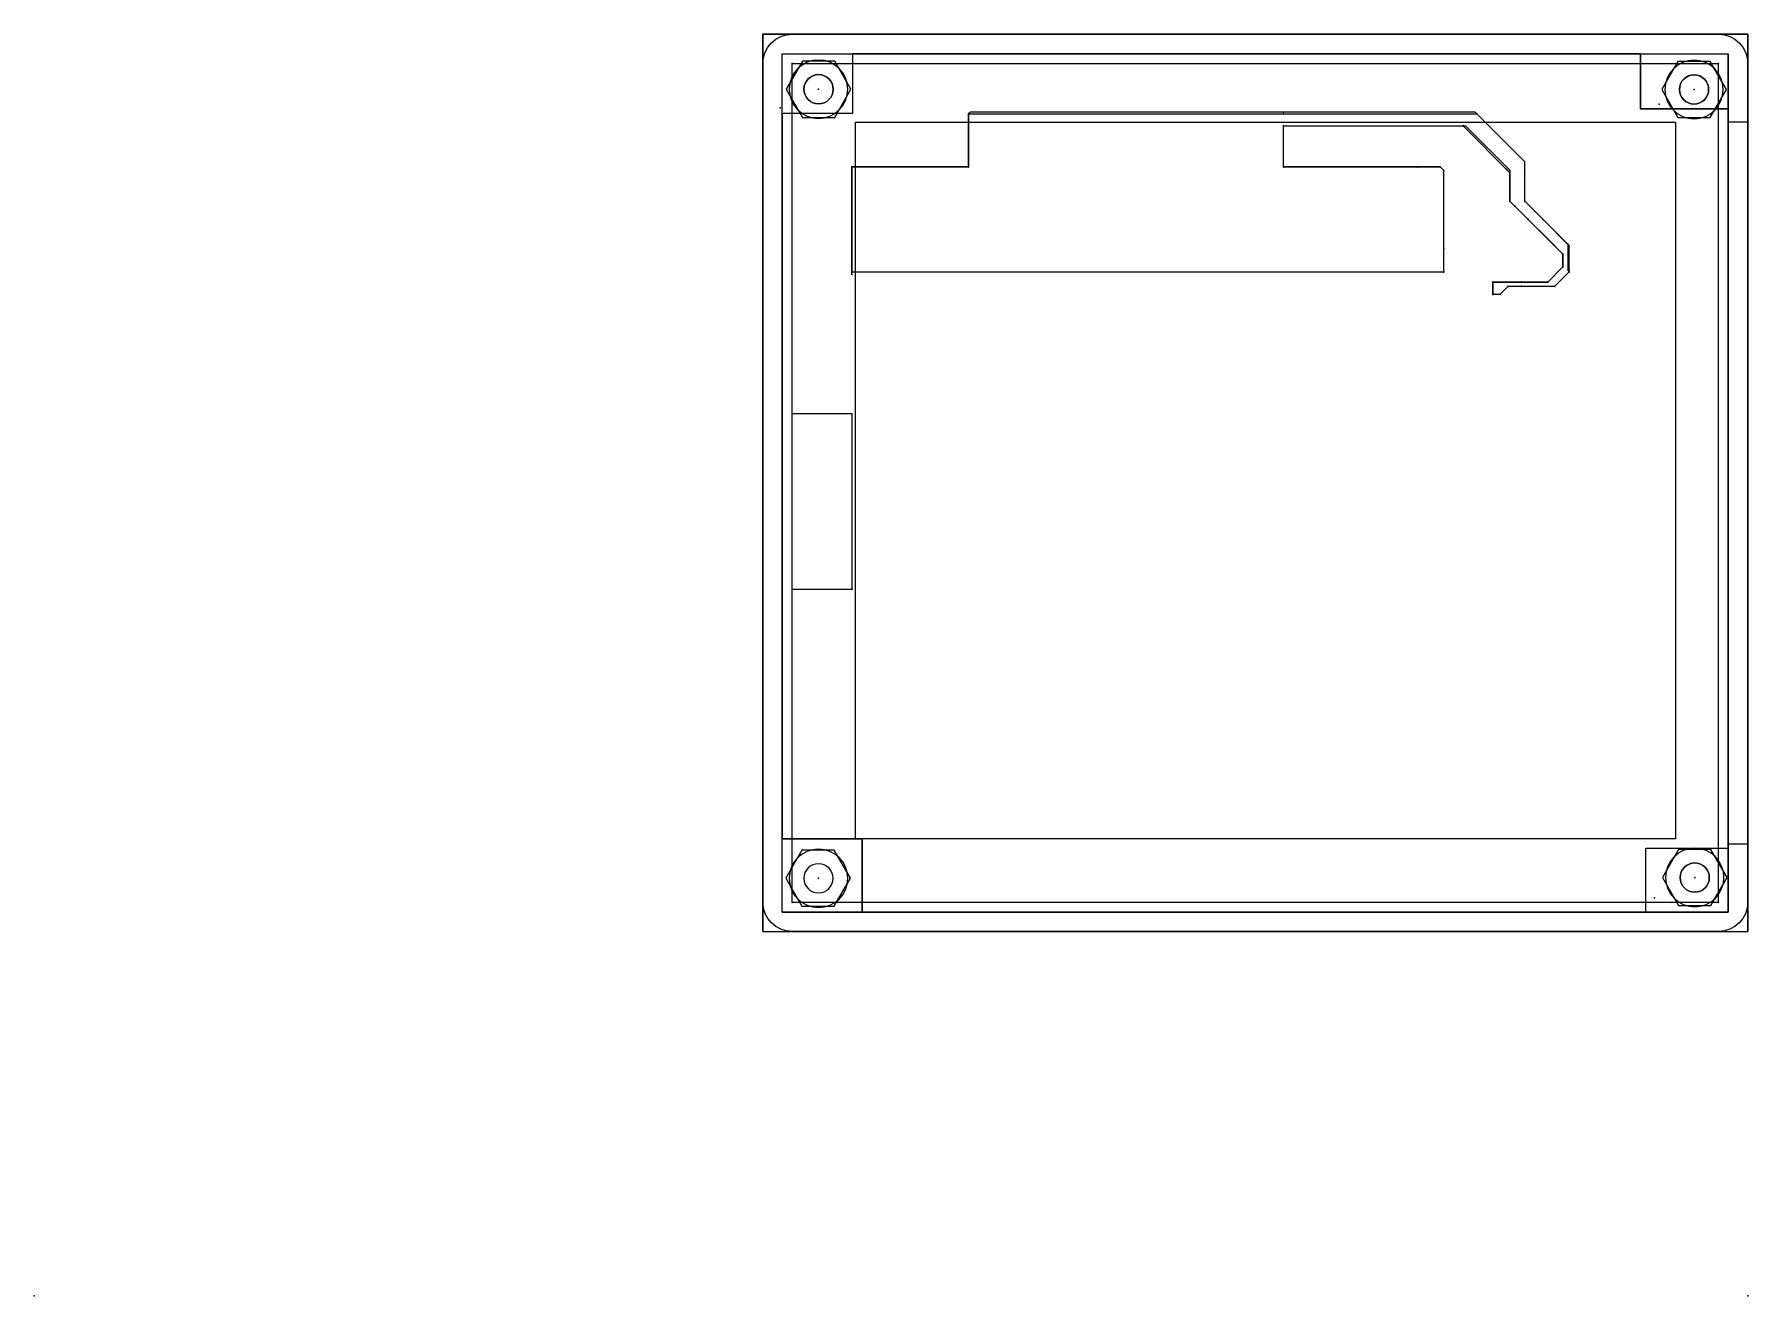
# Model space of a CAD drawing. Header units: millimetres. Extents: x 0 to 176, y 0 to 129.
import ezdxf

# ---------------------------------------------------------------- set-up
doc = ezdxf.new("R2010")
doc.units = ezdxf.units.MM
doc.header["$MEASUREMENT"] = 0
for name, color, linetype in [('T-POE-Pro v4_KeepOutLayer', 7, 'Continuous'), ('T-POE-Pro v4_MultiLayer', 7, 'Continuous'), ('T-POE-Pro v4_Sketch4', 7, 'Continuous'), ('T-POE-Pro v4_Sketch5', 7, 'Continuous'), ('T-POE-Pro v4_Sketch6', 7, 'Continuous'), ('T-POE-Pro v4_Sketch7', 7, 'Continuous'), ('T-POE-Pro v4_Sketch8', 7, 'Continuous')]:
    doc.layers.add(name, color=color, linetype=linetype)

msp = doc.modelspace()

# ---------------------------------------------------------------- linework, layer by layer
at = {"layer": 'T-POE-Pro v4_KeepOutLayer'}
for p, q in [((77.78, 126.41), (172.87, 126.41)), ((77.78, 40.36), (77.78, 126.41)), ((172.87, 40.36), (172.87, 126.41)), ((95.88, 115.8), (95.88, 121.26)), ((95.88, 121.26), (128.22, 121.26)), ((128.22, 121.26), (148.06, 121.26)), ((128.22, 115.8), (128.22, 120.02)), ((128.22, 120.02), (146.69, 120.02)), ((146.66, 120.02), (151.46, 115.21)), ((148.06, 121.26), (152.98, 116.33)), ((152.98, 115.01), (152.98, 116.33)), ((83.92, 115.8), (95.88, 115.8)), ((83.92, 104.78), (83.92, 115.8)), ((128.22, 115.8), (141.99, 115.8)), ((141.99, 115.8), (144.3, 115.8)), ((144.3, 115.8), (144.68, 115.42)), ((144.68, 107.44), (144.68, 115.42)), ((151.13, 115.54), (151.46, 115.21)), ((151.46, 112.29), (151.46, 115.21)), ((152.98, 112.29), (152.98, 115.01)), ((151.46, 112.29), (151.97, 111.79)), ((151.97, 111.79), (153.34, 110.41)), ((152.98, 112.29), (153.97, 111.3)), ((153.97, 111.3), (154.86, 110.41)), ((153.34, 110.41), (155.45, 108.31)), ((154.86, 110.41), (157.56, 107.72)), ((144.68, 105.03), (144.68, 107.44)), ((155.45, 108.31), (156.9, 106.86)), ((157.56, 105.36), (157.56, 107.72)), ((155.35, 103.99), (156.9, 105.54)), ((156.9, 105.54), (156.9, 106.86)), ((83.95, 105.03), (144.68, 105.03)), ((149.71, 102.74), (149.71, 103.99)), ((149.71, 103.99), (152.63, 103.99)), ((152.63, 103.99), (155.35, 103.99)), ((156.08, 103.56), (157.56, 105.03)), ((157.56, 105.03), (157.56, 105.36)), ((149.71, 102.74), (150.47, 102.74)), ((150.47, 102.74), (151.28, 103.56)), ((151.28, 103.56), (152.63, 103.56)), ((152.63, 103.56), (156.08, 103.56)), ((77.78, 40.36), (172.87, 40.36))]:
    msp.add_line(p, q, dxfattribs=at)
for centre, radius, start, end in [((77.78, 126.41), 0.0318, 0, 180), ((77.78, 126.41), 0.0317, 180, 0), ((77.78, 126.41), 0.025, 0, 180), ((77.78, 126.41), 0.025, 180, 0), ((77.8, 126.39), 0.0317, 0, 180), ((77.8, 126.39), 0.0317, 0, 180), ((77.8, 126.39), 0.0317, 180, 0), ((77.8, 126.39), 0.0317, 180, 0), ((80.5, 123.77), 1.5, 360, 180), ((170.36, 123.75), 1.5, 0, 180), ((172.87, 126.41), 0.025, 0, 180), ((172.87, 126.41), 0.025, 0, 180), ((172.87, 126.41), 0.025, 180, 0), ((172.87, 126.41), 0.025, 180, 0), ((79, 123.77), 0.0318, 0, 180), ((79, 123.77), 0.0317, 180, 0), ((80.5, 123.77), 1.5, 180, 0), ((82, 123.77), 0.0317, 0, 180), ((82, 123.77), 0.0317, 180, 0), ((168.86, 123.75), 0.0317, 0, 180), ((168.86, 123.75), 0.0317, 180, 0), ((170.36, 123.75), 1.5, 180, 0), ((171.86, 123.75), 0.0318, 360, 180), ((171.86, 123.75), 0.0317, 180, 0), ((95.88, 121.26), 0.0318, 360, 180), ((95.88, 121.26), 0.0318, 360, 180), ((95.88, 121.26), 0.0317, 180, 360), ((95.88, 121.26), 0.0317, 180, 360), ((128.22, 121.26), 0.0317, 0, 180), ((128.22, 121.26), 0.0317, 0, 180), ((128.22, 121.26), 0.0317, 180, 0), ((128.22, 121.26), 0.0317, 180, 0), ((128.22, 120.02), 0.0317, 0, 180), ((128.22, 120.02), 0.0317, 0, 180), ((128.22, 120.02), 0.0317, 180, 0), ((128.22, 120.02), 0.0317, 180, 0), ((146.66, 120.02), 0.0318, 0, 180), ((146.66, 120.02), 0.0318, 180, 0), ((146.69, 120.02), 0.0317, 0, 180), ((146.69, 120.02), 0.0317, 180, 0), ((148.06, 121.26), 0.0318, 360, 180), ((148.06, 121.26), 0.0318, 360, 180), ((148.06, 121.26), 0.0318, 180, 360), ((148.06, 121.26), 0.0318, 180, 360), ((152.98, 116.33), 0.0318, 0, 180), ((152.98, 116.33), 0.0318, 0, 180), ((152.98, 116.33), 0.0317, 180, 0), ((152.98, 116.33), 0.0317, 180, 0), ((83.92, 115.8), 0.0318, 360, 180), ((83.92, 115.8), 0.0318, 360, 180), ((83.92, 115.8), 0.0318, 180, 360), ((83.92, 115.8), 0.0318, 180, 360), ((95.88, 115.8), 0.0318, 0, 180), ((95.88, 115.8), 0.0318, 0, 180), ((95.88, 115.8), 0.0317, 180, 0), ((95.88, 115.8), 0.0317, 180, 0), ((128.22, 115.8), 0.0317, 0, 180), ((128.22, 115.8), 0.0317, 0, 180), ((128.22, 115.8), 0.0317, 180, 0), ((128.22, 115.8), 0.0317, 180, 0), ((141.99, 115.8), 0.0318, 0, 180), ((141.99, 115.8), 0.0318, 0, 180), ((141.99, 115.8), 0.0318, 180, 0), ((141.99, 115.8), 0.0318, 180, 0), ((144.3, 115.8), 0.0318, 0, 180), ((144.3, 115.8), 0.0318, 0, 180), ((144.3, 115.8), 0.0318, 180, 0), ((144.3, 115.8), 0.0318, 180, 0), ((144.68, 115.42), 0.0318, 0, 180), ((144.68, 115.42), 0.0318, 0, 180), ((144.68, 115.42), 0.0318, 180, 0), ((144.68, 115.42), 0.0318, 180, 0), ((151.13, 115.54), 0.0318, 0, 180), ((151.13, 115.54), 0.0318, 180, 0), ((151.46, 115.21), 0.0318, 360, 180), ((151.46, 115.21), 0.0318, 360, 180), ((151.46, 115.21), 0.0318, 360, 180), ((151.46, 115.21), 0.0317, 180, 0), ((151.46, 115.21), 0.0317, 180, 0), ((151.46, 115.21), 0.0317, 180, 0), ((152.98, 115.01), 0.0318, 0, 180), ((152.98, 115.01), 0.0318, 0, 180), ((152.98, 115.01), 0.0317, 180, 0), ((152.98, 115.01), 0.0317, 180, 0), ((151.46, 112.29), 0.0318, 0, 180), ((151.46, 112.29), 0.0318, 0, 180), ((151.46, 112.29), 0.0317, 180, 0), ((151.46, 112.29), 0.0317, 180, 0), ((151.97, 111.79), 0.0317, 360, 180), ((151.97, 111.79), 0.0317, 360, 180), ((151.97, 111.79), 0.0318, 180, 360), ((151.97, 111.79), 0.0318, 180, 360), ((152.98, 112.29), 0.0318, 0, 180), ((152.98, 112.29), 0.0318, 0, 180), ((152.98, 112.29), 0.0317, 180, 0), ((152.98, 112.29), 0.0317, 180, 0), ((153.97, 111.3), 0.0317, 360, 180), ((153.97, 111.3), 0.0317, 360, 180), ((153.97, 111.3), 0.0318, 180, 360), ((153.97, 111.3), 0.0318, 180, 360), ((153.34, 110.41), 0.0318, 0, 180), ((153.34, 110.41), 0.0318, 0, 180), ((153.34, 110.41), 0.0318, 180, 0), ((153.34, 110.41), 0.0318, 180, 0), ((154.86, 110.41), 0.0317, 0, 180), ((154.86, 110.41), 0.0317, 0, 180), ((154.86, 110.41), 0.0317, 180, 0), ((154.86, 110.41), 0.0317, 180, 0), ((144.68, 107.44), 0.0318, 0, 180), ((144.68, 107.44), 0.0318, 0, 180), ((144.68, 107.44), 0.0318, 180, 0), ((144.68, 107.44), 0.0318, 180, 0), ((155.45, 108.31), 0.0318, 0, 180), ((155.45, 108.31), 0.0318, 0, 180), ((155.45, 108.31), 0.0318, 180, 0), ((155.45, 108.31), 0.0318, 180, 0), ((157.56, 107.72), 0.0318, 0, 180), ((157.56, 107.72), 0.0318, 0, 180), ((157.56, 107.72), 0.0317, 180, 0), ((157.56, 107.72), 0.0317, 180, 0), ((156.9, 106.86), 0.0318, 0, 180), ((156.9, 106.86), 0.0318, 0, 180), ((156.9, 106.86), 0.0317, 180, 0), ((156.9, 106.86), 0.0317, 180, 0), ((156.9, 105.54), 0.0318, 360, 180), ((156.9, 105.54), 0.0318, 360, 180), ((156.9, 105.54), 0.0317, 180, 360), ((156.9, 105.54), 0.0317, 180, 360), ((83.92, 104.78), 0.0318, 0, 180), ((83.92, 104.78), 0.0318, 180, 360), ((83.95, 105.03), 0.0317, 0, 180), ((83.95, 105.03), 0.0317, 180, 0), ((144.68, 105.03), 0.0318, 0, 180), ((144.68, 105.03), 0.0318, 0, 180), ((144.68, 105.03), 0.0318, 180, 0), ((144.68, 105.03), 0.0318, 180, 0), ((149.71, 103.99), 0.0318, 0, 180), ((149.71, 103.99), 0.0318, 0, 180), ((149.71, 103.99), 0.0318, 180, 0), ((149.71, 103.99), 0.0318, 180, 0), ((152.63, 103.99), 0.0318, 360, 180), ((152.63, 103.99), 0.0318, 360, 180), ((152.63, 103.99), 0.0318, 180, 360), ((152.63, 103.99), 0.0318, 180, 360), ((155.35, 103.99), 0.0318, 0, 180), ((155.35, 103.99), 0.0318, 0, 180), ((155.35, 103.99), 0.0318, 180, 0), ((155.35, 103.99), 0.0318, 180, 0), ((157.56, 105.36), 0.0318, 0, 180), ((157.56, 105.36), 0.0318, 0, 180), ((157.56, 105.36), 0.0317, 180, 0), ((157.56, 105.36), 0.0317, 180, 0), ((157.56, 105.03), 0.0318, 0, 180), ((157.56, 105.03), 0.0318, 0, 180), ((157.56, 105.03), 0.0317, 180, 0), ((157.56, 105.03), 0.0317, 180, 0), ((149.71, 102.74), 0.0318, 0, 180), ((149.71, 102.74), 0.0318, 0, 180), ((149.71, 102.74), 0.0318, 180, 0), ((149.71, 102.74), 0.0318, 180, 0), ((150.47, 102.74), 0.0318, 0, 180), ((150.47, 102.74), 0.0318, 0, 180), ((150.47, 102.74), 0.0318, 180, 0), ((150.47, 102.74), 0.0318, 180, 0), ((151.28, 103.56), 0.0318, 360, 180), ((151.28, 103.56), 0.0318, 360, 180), ((151.28, 103.56), 0.0318, 180, 360), ((151.28, 103.56), 0.0318, 180, 360), ((152.63, 103.56), 0.0318, 360, 180), ((152.63, 103.56), 0.0318, 360, 180), ((152.63, 103.56), 0.0318, 180, 360), ((152.63, 103.56), 0.0318, 180, 360), ((156.08, 103.56), 0.0317, 0, 180), ((156.08, 103.56), 0.0317, 0, 180), ((156.08, 103.56), 0.0317, 180, 0), ((156.08, 103.56), 0.0317, 180, 0), ((80.49, 42.82), 1.5, 0, 180), ((170.43, 42.9), 1.5, 360, 180), ((78.99, 42.82), 0.0318, 0, 180), ((78.99, 42.82), 0.0318, 180, 0), ((80.49, 42.82), 1.5, 180, 360), ((81.99, 42.82), 0.0318, 360, 180), ((81.99, 42.82), 0.0317, 180, 360), ((168.93, 42.9), 0.0317, 0, 180), ((168.93, 42.9), 0.0317, 180, 0), ((170.43, 42.9), 1.5, 180, 0), ((171.93, 42.9), 0.0317, 0, 180), ((171.93, 42.9), 0.0318, 180, 360), ((77.78, 40.36), 0.025, 0, 180), ((77.78, 40.36), 0.025, 0, 180), ((77.78, 40.36), 0.025, 180, 0), ((77.78, 40.36), 0.025, 180, 0), ((172.87, 40.36), 0.025, 0, 180), ((172.87, 40.36), 0.025, 0, 180), ((172.87, 40.36), 0.025, 180, 0), ((172.87, 40.36), 0.025, 180, 0)]:
    msp.add_arc(centre, radius, start, end, dxfattribs=at)
at = {"layer": 'T-POE-Pro v4_MultiLayer'}
for p, q in [((96.06, 121.41), (95.88, 121.26)), ((147.9, 121.41), (96.06, 121.41)), ((152.98, 116.33), (147.9, 121.41)), ((95.88, 121.26), (95.88, 115.8)), ((128.22, 115.8), (128.22, 120.02)), ((128.22, 120.02), (146.91, 120.02)), ((146.91, 120.02), (151.46, 115.47)), ((152.98, 112.29), (152.98, 116.33)), ((83.92, 115.8), (83.92, 105.05)), ((95.88, 115.8), (83.92, 115.8)), ((144.3, 115.8), (128.22, 115.8)), ((144.68, 115.42), (144.3, 115.8)), ((144.68, 105.03), (144.68, 115.42)), ((151.46, 115.47), (151.46, 112.29)), ((151.46, 112.29), (156.9, 106.86)), ((157.38, 107.9), (152.98, 112.29)), ((157.43, 107.9), (157.38, 107.9)), ((157.43, 105.16), (157.43, 107.9)), ((156.9, 105.54), (155.35, 103.99)), ((156.9, 106.86), (156.9, 105.54)), ((83.92, 105.05), (83.95, 105.03)), ((83.95, 105.03), (144.68, 105.03)), ((155.35, 103.99), (149.71, 103.99)), ((149.71, 103.99), (149.71, 102.9)), ((156.08, 103.56), (157.56, 105.03)), ((157.56, 105.03), (157.43, 105.16)), ((149.71, 102.9), (149.86, 102.74)), ((149.86, 102.74), (150.47, 102.74)), ((150.47, 102.74), (151.28, 103.56)), ((151.28, 103.56), (156.08, 103.56)), ((77.78, 90.48), (77.8, 90.5)), ((77.78, 72.44), (77.78, 90.48)), ((77.8, 90.5), (83.92, 90.5)), ((83.92, 90.5), (83.92, 72.52)), ((83.95, 72.44), (77.78, 72.44)), ((83.92, 72.52), (83.97, 72.47)), ((83.97, 72.47), (83.95, 72.44))]:
    msp.add_line(p, q, dxfattribs=at)
at = {"layer": 'T-POE-Pro v4_Sketch4'}
for p, q in [((74.78, 37.36), (74.78, 129.41)), ((74.78, 129.41), (175.87, 129.41)), ((175.87, 37.36), (175.87, 129.41)), ((76.78, 127.41), (173.87, 127.41)), ((76.78, 39.36), (76.78, 127.41)), ((173.87, 39.36), (173.87, 127.41)), ((77.78, 40.36), (77.78, 126.41)), ((77.78, 126.41), (172.87, 126.41)), ((77.78, 40.36), (77.78, 126.41)), ((77.78, 126.41), (172.87, 126.41)), ((172.87, 40.36), (172.87, 126.41)), ((172.87, 40.36), (172.87, 126.41)), ((84.28, 46.86), (84.28, 120.41)), ((84.28, 120.41), (168.47, 120.41)), ((168.47, 120.41), (168.47, 46.86)), ((168.47, 46.86), (84.28, 46.86)), ((76.78, 39.36), (173.87, 39.36)), ((77.78, 40.36), (172.87, 40.36)), ((77.78, 40.36), (172.87, 40.36)), ((74.78, 37.36), (175.87, 37.36))]:
    msp.add_line(p, q, dxfattribs=at)
for centre, start, end in [((80.5, 123.77), 360, 180), ((170.36, 123.75), 0, 180), ((80.5, 123.77), 180, 0), ((170.36, 123.75), 180, 0), ((80.49, 42.82), 360, 180), ((170.43, 42.9), 360, 180), ((80.49, 42.82), 180, 360), ((170.43, 42.9), 180, 360)]:
    msp.add_arc(centre, 1.5, start, end, dxfattribs=at)
for p in [(80.5, 123.77), (170.36, 123.75), (170.43, 42.9), (0, 0)]:
    msp.add_point(p, dxfattribs=at)
at = {"layer": 'T-POE-Pro v4_Sketch5'}
for p, q in [((74.78, 37.36, 0.9), (74.78, 129.41, 0.9)), ((74.78, 129.41, 0.9), (74.78, 37.36, 0.9)), ((175.87, 129.41, 0.9), (74.78, 129.41, 0.9)), ((74.78, 129.41, 0.9), (175.87, 129.41, 0.9)), ((175.87, 37.36, 0.9), (175.87, 129.41, 0.9)), ((175.87, 37.36, 0.9), (175.87, 129.41, 0.9)), ((76.78, 127.41, 0.9), (173.87, 127.41, 0.9)), ((76.78, 39.36, 0.9), (76.78, 127.41, 0.9)), ((84, 127.41, 0.9), (84, 121.27, 0.9)), ((164.86, 127.41, 0.9), (164.86, 121.75, 0.9)), ((173.87, 127.41, 0.9), (173.87, 39.36, 0.9)), ((164.86, 121.75, 0.9), (173.87, 121.75, 0.9)), ((84, 121.27, 0.9), (76.78, 121.27, 0.9)), ((84.99, 46.86, 0.9), (76.78, 46.86, 0.9)), ((84.99, 39.36, 0.9), (84.99, 46.86, 0.9)), ((165.43, 45.9, 0.9), (173.87, 45.9, 0.9)), ((165.43, 39.36, 0.9), (165.43, 45.9, 0.9)), ((173.87, 39.36, 0.9), (76.78, 39.36, 0.9)), ((77.78, 40.36, 0.9), (172.87, 40.36, 0.9)), ((74.78, 37.36, 0.9), (175.87, 37.36, 0.9)), ((74.78, 37.36, 0.9), (175.87, 37.36, 0.9))]:
    msp.add_line(p, q, dxfattribs=at)
for centre, start, end in [((80.5, 123.77, 0.9), 360, 180), ((170.36, 123.75, 0.9), 0, 180), ((80.5, 123.77, 0.9), 180, 360), ((170.36, 123.75, 0.9), 180, 0), ((80.49, 42.82, 0.9), 360, 180), ((170.43, 42.9, 0.9), 360, 180), ((80.49, 42.82, 0.9), 180, 360), ((170.43, 42.9, 0.9), 180, 360)]:
    msp.add_arc(centre, 1.5, start, end, dxfattribs=at)
for p in [(80.5, 123.77, 0.9), (170.36, 123.75, 0.9), (80.49, 42.82, 0.9), (170.43, 42.9, 0.9), (0, 0, 0.9)]:
    msp.add_point(p, dxfattribs=at)
at = {"layer": 'T-POE-Pro v4_Sketch6'}
for p, q in [((175.87, 129.41, 19.9), (175.87, 37.36, 19.9)), ((175.87, 37.36, 0.9), (175.87, 129.41, 0.9)), ((175.87, 129.41, 0.9), (175.87, 129.41, 19.9)), ((175.87, 40.36), (175.87, 126.41)), ((175.87, 126.41), (175.87, 126.41, 15.5)), ((175.87, 40.36), (175.87, 126.41)), ((175.87, 126.41, 15.5), (175.87, 40.36, 15.5)), ((175.87, 120.41, 15.5), (175.87, 120.41)), ((175.87, 46.36, 11.5), (175.87, 120.41, 11.5)), ((175.87, 109.61, 15.5), (175.87, 109.61, 11.5)), ((175.87, 90.91, 15.5), (175.87, 90.91, 11.5)), ((175.87, 46.36, 15.5), (175.87, 46.36)), ((175.87, 40.36, 15.5), (175.87, 40.36)), ((175.87, 37.36, 19.9), (175.87, 37.36, 0.9))]:
    msp.add_line(p, q, dxfattribs=at)
msp.add_point((175.87, 0), dxfattribs=at)
at = {"layer": 'T-POE-Pro v4_Sketch7'}
for p, q in [((77.78, 129.41, -6), (172.87, 129.41, -6)), ((74.78, 40.36, -6), (74.78, 126.41, -6)), ((175.87, 126.41, -6), (175.87, 40.36, -6)), ((172.87, 37.36, -6), (77.78, 37.36, -6))]:
    msp.add_line(p, q, dxfattribs=at)
at = {"layer": 'T-POE-Pro v4_Sketch7', "extrusion": (0, 0, -1)}
for centre, radius in [((-80.5, 123.77, 6), 3), ((-170.36, 123.75, 6), 3), ((-80.5, 123.77, 6), 1.5), ((-170.36, 123.75, 6), 1.5), ((-80.49, 42.82, 6), 3), ((-170.43, 42.9, 6), 3), ((-80.49, 42.82, 6), 1.5), ((-170.43, 42.9, 6), 1.5)]:
    msp.add_circle(centre, radius, dxfattribs=at)
for centre, start, end in [((-77.78, 126.41, 6), 0, 90), ((-172.87, 126.41, 6), 90, 180), ((-77.78, 40.36, 6), 270, 0), ((-172.87, 40.36, 6), 180, 270)]:
    msp.add_arc(centre, 3, start, end, dxfattribs=at)
at = {"layer": 'T-POE-Pro v4_Sketch7'}
msp.add_point((0, 0, -6), dxfattribs=at)
at = {"layer": 'T-POE-Pro v4_Sketch8'}
for p, q in [((77.78, 129.41, 0.9), (172.87, 129.41, 0.9)), ((78.84, 126.64, 0.9), (77.18, 123.77, 0.9)), ((82.16, 126.64, 0.9), (78.84, 126.64, 0.9)), ((83.82, 123.77, 0.9), (82.16, 126.64, 0.9)), ((164.86, 127.41, 0.9), (84, 127.41, 0.9)), ((84, 127.41, 0.9), (84, 121.27, 0.9)), ((84, 127.41, 0.9), (84, 121.27, 0.9)), ((164.86, 121.75, 0.9), (164.86, 127.41, 0.9)), ((164.86, 127.41, 0.9), (164.86, 121.75, 0.9)), ((74.78, 40.36, 0.9), (74.78, 126.41, 0.9)), ((168.7, 126.62, 0.9), (167.04, 123.75, 0.9)), ((172.02, 126.62, 0.9), (168.7, 126.62, 0.9)), ((173.68, 123.75, 0.9), (172.02, 126.62, 0.9)), ((175.87, 126.41, 0.9), (175.87, 120.41, 0.9)), ((77.18, 123.77, 0.9), (78.84, 120.89, 0.9)), ((82.16, 120.89, 0.9), (83.82, 123.77, 0.9)), ((167.04, 123.75, 0.9), (168.7, 120.87, 0.9)), ((172.02, 120.87, 0.9), (173.68, 123.75, 0.9)), ((164.86, 121.75, 0.9), (173.87, 121.75, 0.9)), ((173.87, 121.75, 0.9), (164.86, 121.75, 0.9)), ((173.87, 120.41, 0.9), (173.87, 121.75, 0.9)), ((76.78, 121.27, 0.9), (76.78, 46.86, 0.9)), ((84, 121.27, 0.9), (76.78, 121.27, 0.9)), ((78.84, 120.89, 0.9), (82.16, 120.89, 0.9)), ((168.7, 120.87, 0.9), (172.02, 120.87, 0.9)), ((175.87, 120.41, 0.9), (173.87, 120.41, 0.9)), ((76.78, 46.86, 0.9), (84.99, 46.86, 0.9)), ((84.99, 39.36, 0.9), (84.99, 46.86, 0.9)), ((84.99, 46.86, 0.9), (84.99, 39.36, 0.9)), ((165.43, 39.36, 0.9), (165.43, 45.9, 0.9)), ((165.43, 39.36, 0.9), (165.43, 45.9, 0.9)), ((165.43, 45.9, 0.9), (173.87, 45.9, 0.9)), ((168.77, 45.78, 0.9), (167.11, 42.9, 0.9)), ((172.09, 45.78, 0.9), (168.77, 45.78, 0.9)), ((173.75, 42.9, 0.9), (172.09, 45.78, 0.9)), ((173.87, 46.36, 0.9), (175.87, 46.36, 0.9)), ((173.87, 45.9, 0.9), (173.87, 46.36, 0.9)), ((175.87, 46.36, 0.9), (175.87, 40.36, 0.9)), ((78.79, 45.7, 0.9), (77.13, 42.82, 0.9)), ((82.11, 45.7, 0.9), (78.79, 45.7, 0.9)), ((83.77, 42.82, 0.9), (82.11, 45.7, 0.9)), ((77.13, 42.82, 0.9), (78.79, 39.95, 0.9)), ((82.11, 39.95, 0.9), (83.77, 42.82, 0.9)), ((167.11, 42.9, 0.9), (168.77, 40.03, 0.9)), ((172.09, 40.03, 0.9), (173.75, 42.9, 0.9)), ((78.79, 39.95, 0.9), (82.11, 39.95, 0.9)), ((84.99, 39.36, 0.9), (165.43, 39.36, 0.9)), ((168.77, 40.03, 0.9), (172.09, 40.03, 0.9)), ((172.87, 37.36, 0.9), (77.78, 37.36, 0.9))]:
    msp.add_line(p, q, dxfattribs=at)
at = {"layer": 'T-POE-Pro v4_Sketch8', "extrusion": (0, 0, -1)}
for centre in [(-80.5, 123.77, -0.9), (-170.36, 123.75, -0.9), (-80.49, 42.82, -0.9), (-80.49, 42.82, -0.9), (-170.43, 42.9, -0.9)]:
    msp.add_circle(centre, 1.5, dxfattribs=at)
for centre, radius, start, end in [((-77.78, 126.41, -0.9), 3, 0, 90), ((-172.87, 126.41, -0.9), 3, 90, 180), ((-80.5, 123.77, -0.9), 1.5, 360, 180), ((-170.36, 123.75, -0.9), 1.5, 0, 180), ((-80.5, 123.77, -0.9), 1.5, 180, 0), ((-170.36, 123.75, -0.9), 1.5, 180, 0), ((-170.43, 42.9, -0.9), 1.5, 0, 180), ((-170.43, 42.9, -0.9), 1.5, 180, 0), ((-77.78, 40.36, -0.9), 3, 270, 0), ((-172.87, 40.36, -0.9), 3, 180, 270)]:
    msp.add_arc(centre, radius, start, end, dxfattribs=at)
at = {"layer": 'T-POE-Pro v4_Sketch8'}
for p in [(80.5, 123.77, 0.9), (170.36, 123.75, 0.9), (76.55, 121.87, 0.9), (76.55, 121.87, 0.9), (166.79, 122.24, 0.9), (166.79, 122.24, 0.9), (80.49, 42.82, 0.9), (170.43, 42.9, 0.9), (166.3, 40.82, 0.9), (0, 0, 0.9)]:
    msp.add_point(p, dxfattribs=at)

doc.saveas('drawing.dxf')
